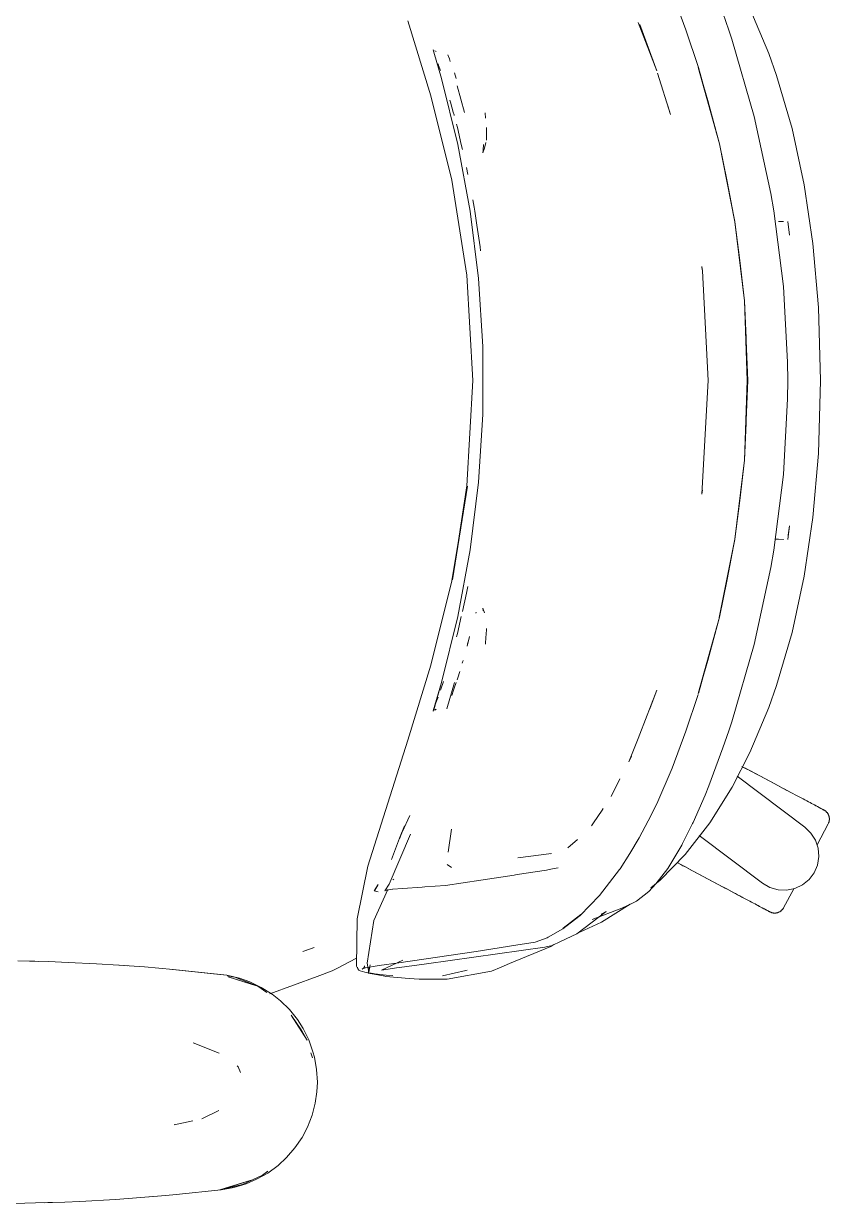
# Model space of a CAD drawing. Header units: millimetres. Extents: x 79795 to 317870, y -36033 to 97293.
# Drawn here: x 173887.4 to 174208.9, y 10111.3 to 10582.1 of the extents above; entities that cross this region are included whole.
import ezdxf

# ---------------------------------------------------------------- set-up
doc = ezdxf.new("R2010")
doc.units = ezdxf.units.MM
doc.header["$MEASUREMENT"] = 0
doc.layers.add('G-IMPT', color=8, linetype='CONTINUOUS', lineweight=9)
doc.layers.add('I-FURN', color=8, linetype='CONTINUOUS', lineweight=9)

msp = doc.modelspace()

# ---------------------------------------------------------------- linework, layer by layer
at = {"layer": 'G-IMPT'}
for p, q in [((174146.14, 10594.4), (174151.6, 10579.52)), ((174184.7, 10570.12), (174177.18, 10588.09)), ((174040.71, 10583.21), (174049.89, 10553.23)), ((174166.31, 10586.41), (174168.71, 10579.47)), ((174133.3, 10580.71), (174132.64, 10582.44)), ((174140.01, 10563.26), (174133.19, 10581.67)), ((174140.01, 10563.26), (174133.3, 10580.71)), ((174156.61, 10564.6), (174151.6, 10579.52)), ((174169.91, 10575.87), (174168.71, 10579.47)), ((174178.85, 10545.04), (174169.91, 10575.87)), ((174050.94, 10571.64), (174050.85, 10571.4)), ((174050.85, 10571.4), (174050.91, 10571.18)), ((174050.91, 10571.18), (174050.98, 10570.88)), ((174050.98, 10570.88), (174051.05, 10570.61)), ((174054.12, 10560.18), (174051.05, 10570.61)), ((174051.94, 10570.86), (174051.33, 10571.25)), ((174051.94, 10570.86), (174051.73, 10571.01)), ((174057.25, 10567.93), (174056.64, 10569.59)), ((174187.77, 10561.38), (174184.7, 10570.12)), ((174052.96, 10565.38), (174052.72, 10566.04)), ((174052.96, 10565.38), (174053.71, 10563.28)), ((174057.25, 10567.93), (174057.62, 10566.92)), ((174160.34, 10551.35), (174156.57, 10564.51)), ((174164.99, 10534.1), (174156.57, 10564.51)), ((174164.99, 10534.1), (174156.61, 10564.6)), ((174060.67, 10533.86), (174054.12, 10560.18)), ((174059.96, 10560.17), (174059.24, 10562.39)), ((174145.54, 10545.79), (174140.29, 10562.28)), ((174187.77, 10561.38), (174193.95, 10540.14)), ((174060.36, 10557.27), (174063.34, 10546.62)), ((174058.21, 10519.55), (174049.89, 10553.23)), ((174057.7, 10550.75), (174057.5, 10551.44)), ((174058.82, 10546.76), (174057.7, 10550.75)), ((174160.34, 10551.35), (174164.99, 10534.1)), ((174058.82, 10546.76), (174059.14, 10545.62)), ((174059.14, 10545.62), (174059.18, 10545.44)), ((174071.7, 10544.36), (174071.48, 10546.46)), ((174145.54, 10545.79), (174144.47, 10549.22)), ((174060.44, 10540.6), (174060.1, 10541.9)), ((174060.44, 10540.6), (174061.99, 10533.85)), ((174072.1, 10535.51), (174072.01, 10540.57)), ((174072.01, 10540.57), (174072.09, 10538.3)), ((174178.85, 10545.04), (174185.52, 10514.25)), ((174072.1, 10535.51), (174072.09, 10538.3)), ((174193.95, 10540.14), (174198.76, 10517.78)), ((174060.67, 10533.86), (174065.6, 10507.2)), ((174062.45, 10531.87), (174061.99, 10533.85)), ((174070.56, 10530.46), (174071.24, 10532.41)), ((174070.77, 10531.51), (174070.56, 10530.46)), ((174070.77, 10531.51), (174070.81, 10533.81)), ((174070.82, 10533.67), (174070.81, 10533.81)), ((174071.24, 10532.41), (174071.85, 10534.56)), ((174164.99, 10534.1), (174171.17, 10502.98)), ((174164.99, 10534.1), (174168.07, 10519.08)), ((174164.99, 10534.1), (174171.16, 10503.05)), ((174064.65, 10521.83), (174064.11, 10524.64)), ((174058.21, 10519.55), (174064.2, 10481.63)), ((174171.17, 10502.98), (174168.07, 10519.08)), ((174198.76, 10517.78), (174202.25, 10494.36)), ((174186.7, 10507.33), (174185.52, 10514.25)), ((174066.57, 10511.72), (174067.13, 10508.82)), ((174067.37, 10507.19), (174067.13, 10508.82)), ((174065.6, 10507.2), (174068.9, 10480.28)), ((174068.22, 10501.57), (174067.37, 10507.19)), ((174174.99, 10471.46), (174171.16, 10503.05)), ((174174.95, 10471.42), (174171.17, 10502.98)), ((174171.17, 10502.98), (174173.11, 10487.5)), ((174190.52, 10477.16), (174186.7, 10507.33)), ((174188.5, 10503.02), (174190.59, 10503.09)), ((174190.59, 10503.09), (174190.48, 10503.09)), ((174192.35, 10503.06), (174193, 10497.65)), ((174068.22, 10501.57), (174069.52, 10493.04)), ((174202.25, 10494.36), (174204.51, 10468.79)), ((174069.52, 10493.04), (174069.7, 10491.38)), ((174157.95, 10484.92), (174157.99, 10484.68)), ((174158.23, 10483.37), (174157.96, 10485.15)), ((174158.23, 10483.37), (174157.99, 10484.68)), ((174174.95, 10471.42), (174173.11, 10487.5)), ((174064.2, 10481.63), (174066.56, 10439.65)), ((174070.55, 10453.21), (174068.9, 10480.28)), ((174160.55, 10439.65), (174158.23, 10483.37)), ((174160.5, 10439.65), (174158.23, 10483.37)), ((174192.13, 10446.96), (174190.52, 10477.16)), ((174175.63, 10456.53), (174174.95, 10471.42)), ((174174.95, 10471.42), (174176.09, 10439.65)), ((174174.99, 10471.46), (174176.32, 10439.65)), ((174204.51, 10468.79), (174205.36, 10439.65)), ((174175.63, 10456.53), (174176.09, 10439.65)), ((174070.55, 10453.21), (174070.55, 10426.09)), ((174192.13, 10446.96), (174192.23, 10439.65)), ((174064.2, 10397.66), (174066.56, 10439.65)), ((174160.5, 10439.65), (174158, 10394.31)), ((174174.95, 10407.87), (174176.09, 10439.65)), ((174176.32, 10439.65), (174174.99, 10407.83)), ((174175.63, 10422.76), (174176.09, 10439.65)), ((174192.13, 10432.33), (174192.23, 10439.65)), ((174205.36, 10439.65), (174204.51, 10410.5)), ((174192.13, 10432.33), (174190.52, 10402.13)), ((174070.55, 10426.09), (174068.9, 10399.01)), ((174174.95, 10407.87), (174175.63, 10422.76)), ((174204.51, 10410.5), (174202.25, 10384.93)), ((174174.99, 10407.83), (174171.16, 10376.24)), ((174174.95, 10407.87), (174171.17, 10376.32)), ((174173.11, 10391.79), (174174.95, 10407.87)), ((174190.52, 10402.13), (174186.7, 10371.96)), ((174058.21, 10359.74), (174064.46, 10397.48)), ((174064.2, 10397.66), (174058.47, 10360.12)), ((174064.46, 10397.48), (174058.47, 10360.12)), ((174065.6, 10372.1), (174068.9, 10399.01)), ((174157.95, 10394.37), (174157.99, 10394.61)), ((174158.23, 10395.92), (174157.99, 10394.61)), ((174158, 10394.31), (174158.23, 10395.92)), ((174173.11, 10391.79), (174171.17, 10376.32)), ((174192.35, 10376.23), (174193, 10381.65)), ((174192.43, 10377.88), (174193, 10381.65)), ((174202.25, 10384.93), (174198.76, 10361.51)), ((174171.17, 10376.32), (174164.95, 10345.07)), ((174164.95, 10345.07), (174171.16, 10376.24)), ((174171.17, 10376.32), (174168.07, 10360.21)), ((174187.25, 10376.32), (174188.5, 10376.27)), ((174190.59, 10376.2), (174188.5, 10376.27)), ((174190.59, 10376.2), (174190.48, 10376.2)), ((174060.67, 10345.43), (174065.6, 10372.1)), ((174186.7, 10371.96), (174185.52, 10365.04)), ((174185.52, 10365.04), (174178.85, 10334.25)), ((174049.89, 10326.06), (174058.21, 10359.74)), ((174064.62, 10357.47), (174064.15, 10354.84)), ((174164.99, 10345.19), (174168.07, 10360.21)), ((174193.95, 10339.15), (174198.76, 10361.51)), ((174064.15, 10354.84), (174062.44, 10347.42)), ((174070.56, 10348.83), (174071.24, 10346.88)), ((174070.56, 10348.83), (174070.77, 10347.79)), ((174060.67, 10345.43), (174054.12, 10319.11)), ((174061.99, 10345.44), (174060.44, 10338.69)), ((174067.89, 10347.23), (174067.75, 10346.82)), ((174164.99, 10345.19), (174156.57, 10314.78)), ((174164.99, 10345.19), (174156.61, 10314.69)), ((174160.34, 10327.94), (174164.99, 10345.19)), ((174060.44, 10338.69), (174060.1, 10337.41)), ((174071.99, 10338.67), (174071.71, 10334.96)), ((174071.99, 10338.67), (174072.09, 10340.04)), ((174072.09, 10340.74), (174072.09, 10340.04)), ((174187.77, 10317.91), (174193.95, 10339.15)), ((174064.29, 10333.61), (174065.29, 10337.47)), ((174064.29, 10333.61), (174064.68, 10335.14)), ((174071.71, 10334.96), (174071.68, 10334.48)), ((174169.91, 10303.42), (174178.85, 10334.25)), ((174049.89, 10326.06), (174040.71, 10296.09)), ((174062.38, 10326.82), (174062.71, 10327.94)), ((174160.34, 10327.94), (174156.57, 10314.78)), ((174054.75, 10319.11), (174054.9, 10319.57)), ((174060.36, 10320.25), (174060.6, 10321.03)), ((174060.6, 10321.03), (174061.39, 10323.53)), ((174054.12, 10319.11), (174050.85, 10307.89)), ((174054.12, 10319.11), (174051.01, 10308.29)), ((174054.12, 10319.11), (174051.06, 10308.58)), ((174053.73, 10316.08), (174054.02, 10316.89)), ((174054.75, 10319.11), (174054.02, 10316.89)), ((174059.32, 10319.12), (174056.28, 10308.69)), ((174058.19, 10313.93), (174058.95, 10316.09)), ((174059.21, 10316.81), (174058.95, 10316.09)), ((174059.21, 10316.81), (174059.98, 10319.12)), ((174140.01, 10316.03), (174133.3, 10298.58)), ((174140.01, 10316.03), (174137.29, 10308.6)), ((174184.7, 10309.17), (174187.77, 10317.91)), ((174052.4, 10312.36), (174052, 10311.29)), ((174052.74, 10313.33), (174052.4, 10312.36)), ((174151.6, 10299.77), (174156.49, 10314.34)), ((174050.85, 10307.89), (174050.99, 10307.65)), ((174051.06, 10308.58), (174051.01, 10308.29)), ((174051.94, 10308.43), (174051.33, 10308.04)), ((174051.94, 10308.43), (174051.73, 10308.28)), ((174184.7, 10309.17), (174177.18, 10291.2)), ((174169.91, 10303.42), (174168.71, 10299.82)), ((174040.71, 10296.09), (174024.72, 10245.84)), ((174132.64, 10296.85), (174128.91, 10287.53)), ((174133.3, 10298.58), (174132.64, 10296.85)), ((174151.6, 10299.77), (174146.14, 10284.89)), ((174166.37, 10293), (174168.71, 10299.82)), ((174166.37, 10293), (174160.77, 10277.92)), ((174177.18, 10291.2), (174170.09, 10277.42)), ((174128.91, 10287.53), (174129.91, 10289.77)), ((174146.14, 10284.89), (174139.97, 10270.67)), ((174121.74, 10273.69), (174125.28, 10280.66)), ((174159.29, 10274.24), (174160.77, 10277.92)), ((174170.09, 10277.42), (174161.12, 10263.13)), ((174154.52, 10263.28), (174159.29, 10274.24)), ((174114.71, 10263.08), (174118.21, 10268.22)), ((174118.21, 10268.22), (174118.6, 10268.8)), ((174136.58, 10263.94), (174139.97, 10270.67)), ((174038.42, 10259.41), (174041.47, 10266.12)), ((174114.71, 10263.08), (174113.96, 10261.98)), ((174136.58, 10263.94), (174133.01, 10257.15)), ((174150.3, 10254.83), (174154.3, 10262.84)), ((174161.12, 10263.13), (174151.31, 10250.53)), ((174154.52, 10263.28), (174154.3, 10262.84)), ((174033.26, 10238.69), (174041.7, 10258.67)), ((174037.39, 10256.82), (174039.42, 10261.94)), ((174039.42, 10261.93), (174037.39, 10256.82)), ((174037.4, 10257.03), (174039.42, 10261.93)), ((174056.75, 10251.5), (174058.15, 10260.66)), ((174037.4, 10257.03), (174034.15, 10248.56)), ((174108.44, 10256.45), (174104.53, 10253.11)), ((174129.24, 10250.92), (174133.01, 10257.15)), ((174149.99, 10254.23), (174145.26, 10246.23)), ((174150.3, 10254.83), (174149.99, 10254.23)), ((174056.75, 10251.5), (174056.8, 10251.85)), ((174084.59, 10249.17), (174097.94, 10250.95)), ((174097.94, 10250.95), (174097.47, 10250.81)), ((174129.24, 10250.92), (174125.36, 10244.82)), ((174141.35, 10240.23), (174151.31, 10250.53)), ((174020.53, 10224.89), (174024.72, 10245.84)), ((174056.4, 10246.55), (174058.04, 10245.27)), ((174084.29, 10242.49), (174096.01, 10244.3)), ((174096.01, 10244.3), (174096.48, 10244.37)), ((174098.46, 10244.79), (174096.48, 10244.37)), ((174100.63, 10245.25), (174098.46, 10244.79)), ((174117.17, 10234.13), (174125.19, 10244.57)), ((174125.36, 10244.82), (174125.19, 10244.57)), ((174139.68, 10238.81), (174144.4, 10244.94)), ((174144.4, 10244.94), (174145.26, 10246.23)), ((174034.71, 10240.41), (174035.15, 10240.68)), ((174069.81, 10240.2), (174055.74, 10238.17)), ((174069.81, 10240.2), (174083.17, 10242.32)), ((174083.17, 10242.32), (174083.68, 10242.4)), ((174084.29, 10242.49), (174083.68, 10242.4)), ((174141.35, 10240.23), (174137.68, 10237.23)), ((174027.16, 10224.19), (174032.77, 10236.54)), ((174027.3, 10236.02), (174028.89, 10238.48)), ((174027.3, 10236.02), (174027.36, 10236)), ((174028.89, 10238.48), (174027.36, 10236)), ((174027.36, 10236), (174028.85, 10238.47)), ((174028.23, 10235.72), (174027.36, 10236)), ((174028.91, 10235.63), (174028.23, 10235.72)), ((174031.5, 10236.02), (174033.26, 10238.69)), ((174032.22, 10236.31), (174031.5, 10236.02)), ((174032.22, 10236.31), (174032.24, 10236.31)), ((174034.62, 10236.61), (174032.24, 10236.31)), ((174034.62, 10236.61), (174034.7, 10236.61)), ((174038.57, 10236.91), (174034.7, 10236.61)), ((174046.43, 10237.47), (174038.57, 10236.91)), ((174047.42, 10237.54), (174046.43, 10237.47)), ((174055.66, 10238.16), (174047.42, 10237.54)), ((174055.66, 10238.16), (174055.74, 10238.17)), ((174131.92, 10231.93), (174136.79, 10235.79)), ((174136.79, 10235.79), (174139.68, 10238.81)), ((174117.17, 10234.13), (174109.43, 10226.23)), ((174117.98, 10223.5), (174129.43, 10230.62)), ((174128.35, 10230.14), (174126.12, 10229.07)), ((174130.79, 10231.31), (174128.35, 10230.14)), ((174131.92, 10231.93), (174130.79, 10231.31)), ((174102.47, 10220.81), (174109.43, 10226.23)), ((174109.64, 10226.54), (174102.69, 10221.14)), ((174109.64, 10226.54), (174106.07, 10223.73)), ((174119.87, 10227.79), (174108.17, 10218.85)), ((174114.22, 10224.56), (174126.12, 10229.07)), ((174119.87, 10227.79), (174117.84, 10226.63)), ((174020.53, 10224.89), (174020.14, 10205.9)), ((174027.16, 10224.19), (174024.44, 10207.14)), ((174102.47, 10220.81), (174096.63, 10217.52)), ((174102.69, 10221.14), (174106.07, 10223.73)), ((174109.35, 10219.52), (174117.98, 10223.5)), ((174091.42, 10215.56), (174096.21, 10217.31)), ((174096.63, 10217.52), (174096.21, 10217.31)), ((174101.65, 10215.81), (174098.28, 10214.24)), ((174101.65, 10215.81), (174108.17, 10218.85)), ((174003.27, 10213.43), (173998.8, 10211.8)), ((173998.8, 10211.8), (174002.68, 10213.17)), ((174003.27, 10213.43), (174002.68, 10213.17)), ((174037.11, 10207.31), (174067.98, 10211.86)), ((174048.07, 10206.92), (174095.29, 10213.59)), ((174067.98, 10211.86), (174083.75, 10214.26)), ((174097.72, 10213.75), (174081.27, 10206.96)), ((174091.42, 10215.56), (174083.75, 10214.26)), ((174095.29, 10213.59), (174098.28, 10214.24)), ((174098.89, 10214.53), (174097.72, 10213.75)), ((173885.04, 10208.05), (173897.35, 10207.76)), ((173891.82, 10207.92), (173889.74, 10207.91)), ((173893.48, 10207.84), (173891.82, 10207.92)), ((173905.23, 10207.46), (173897.35, 10207.76)), ((173905.23, 10207.46), (173916.54, 10206.92)), ((173925.41, 10206.36), (173916.54, 10206.92)), ((173925.41, 10206.36), (173935.69, 10205.63)), ((173927.45, 10206.23), (173925.55, 10206.32)), ((174020.21, 10209.09), (174012.3, 10204.95)), ((174025.13, 10203.56), (174024.44, 10207.14)), ((174025.62, 10206.43), (174024.89, 10203.15)), ((174025.62, 10206.43), (174025.13, 10203.56)), ((174029.26, 10206.2), (174037.11, 10207.31)), ((174030.23, 10204.29), (174038.63, 10208.28)), ((174048.07, 10206.92), (174037.41, 10205.48)), ((174081.27, 10206.96), (174077.91, 10205.57)), ((173927.45, 10206.23), (173928.87, 10206.09)), ((173947.09, 10204.65), (173935.69, 10205.63)), ((173968.53, 10202.3), (173945.57, 10204.75)), ((173945.57, 10204.75), (173965.71, 10202.63)), ((173968.53, 10202.3), (173947.09, 10204.65)), ((173968.53, 10202.3), (173965.71, 10202.63)), ((173968.53, 10202.3), (173973.49, 10201.14)), ((173968.6, 10202.08), (173971.66, 10201.5)), ((173980.88, 10197.9), (173969.03, 10201.71)), ((173978.17, 10198.8), (173969.03, 10201.71)), ((173985.63, 10194.89), (174004.57, 10201.84)), ((174004.57, 10201.84), (174010.54, 10204.03)), ((174012.3, 10204.95), (174010.54, 10204.03)), ((174020.14, 10205.9), (174020.75, 10204.87)), ((174020.62, 10205.49), (174020.75, 10204.87)), ((174020.62, 10205.49), (174020.73, 10204.94)), ((174020.75, 10204.87), (174020.73, 10204.94)), ((174021.12, 10204.37), (174020.75, 10204.87)), ((174021.66, 10204.05), (174021.12, 10204.37)), ((174021.66, 10204.05), (174023.52, 10203.5)), ((174023.61, 10205.26), (174022.51, 10204.7)), ((174023.01, 10205.09), (174022.51, 10204.7)), ((174022.99, 10205.09), (174029.26, 10206.2)), ((174023.61, 10205.26), (174022.99, 10205.09)), ((174023.01, 10205.09), (174023.33, 10205.63)), ((174023.41, 10206.13), (174023.33, 10205.63)), ((174026.8, 10202.97), (174023.52, 10203.5)), ((174027.21, 10202.71), (174024.89, 10203.15)), ((174026.8, 10202.97), (174027.42, 10202.89)), ((174031.46, 10201.9), (174027.21, 10202.71)), ((174027.42, 10202.89), (174032.1, 10202.37)), ((174030.23, 10204.29), (174031.09, 10204.43)), ((174036.11, 10205.26), (174031.09, 10204.43)), ((174031.93, 10201.85), (174031.46, 10201.9)), ((174031.93, 10201.85), (174041.26, 10201.05)), ((174032.1, 10202.37), (174034.69, 10202.16)), ((174036.11, 10205.26), (174037.41, 10205.48)), ((174054.49, 10202.15), (174063.79, 10204.19)), ((174056.35, 10200.74), (174074.05, 10203.97)), ((174063.79, 10204.19), (174064.37, 10204.34)), ((174074.05, 10203.97), (174077.91, 10205.57)), ((173971.66, 10201.5), (173979.84, 10198.3)), ((173977.62, 10199.69), (173973.49, 10201.14)), ((173982.2, 10197.5), (173977.62, 10199.69)), ((173980.88, 10197.9), (173978.17, 10198.8)), ((173980.88, 10197.9), (173984.46, 10195.47)), ((173982.2, 10197.5), (173986.53, 10194.77)), ((174041.26, 10201.05), (174045.21, 10200.71)), ((174049.38, 10200.71), (174045.21, 10200.71)), ((174056.35, 10200.74), (174049.38, 10200.71)), ((173989.84, 10192.15), (173986.53, 10194.77)), ((173993.44, 10188.6), (173989.84, 10192.15)), ((173993.44, 10188.6), (173996.63, 10184.63)), ((174000.49, 10176.47), (173994.17, 10186.42)), ((173998.33, 10180.15), (173994.17, 10186.42)), ((173998.9, 10181.08), (173996.63, 10184.63)), ((174000.49, 10176.47), (173998.33, 10180.15)), ((174001.14, 10176.57), (173998.9, 10181.08)), ((173955.01, 10175.4), (173965.43, 10171.25)), ((174001.14, 10176.57), (174002.85, 10171.8)), ((174002.05, 10171.36), (174002.67, 10169.33)), ((174003.41, 10169.67), (174002.85, 10171.8)), ((174004.29, 10164.72), (174003.41, 10169.67)), ((173972.96, 10165.73), (173972.66, 10166.18)), ((173973.97, 10163.5), (173972.96, 10165.73)), ((174004.59, 10159.68), (174004.29, 10164.72)), ((174004.59, 10159.68), (174004.42, 10155.83)), ((174003.77, 10151.32), (174004.42, 10155.83)), ((174003.77, 10151.32), (174002.51, 10146.45)), ((173965.34, 10148.3), (173958.56, 10145.03)), ((174000.67, 10141.74), (174002.51, 10146.45)), ((173947.51, 10142.7), (173954.94, 10144.27)), ((173947.68, 10142.73), (173947.51, 10142.7)), ((173998.48, 10137.58), (174000.67, 10141.74)), ((173998.48, 10137.58), (173995.65, 10133.41)), ((173995.65, 10133.41), (173992.33, 10129.57)), ((173988.89, 10126.41), (173984.81, 10123.41)), ((173988.89, 10126.41), (173992.33, 10129.57)), ((173974.68, 10118.77), (173982.74, 10122.51)), ((173980.37, 10120.9), (173984.81, 10123.41)), ((173984.85, 10124.1), (173982.74, 10122.51)), ((173965.71, 10116.73), (173978.17, 10120.56)), ((173965.71, 10116.73), (173969.03, 10117.64)), ((173966.22, 10116.73), (173971.27, 10117.62)), ((173974.68, 10118.77), (173966.28, 10116.86)), ((173978.17, 10120.56), (173969.03, 10117.64)), ((173976.13, 10119.09), (173971.27, 10117.62)), ((173980.37, 10120.9), (173976.13, 10119.09)), ((173924.02, 10112.9), (173909.88, 10112.09)), ((173929.11, 10113.23), (173924.02, 10112.9)), ((173929.11, 10113.23), (173944.17, 10114.48)), ((173937.29, 10113.88), (173938.97, 10114.05)), ((173944.17, 10114.48), (173948.3, 10114.82)), ((173948.3, 10114.82), (173966.22, 10116.73)), ((173883.68, 10111.28), (173892.1, 10111.45)), ((173903.86, 10111.84), (173892.1, 10111.45)), ((173897.04, 10111.59), (173895.54, 10111.57)), ((173898.97, 10111.7), (173897.04, 10111.59)), ((173903.86, 10111.84), (173909.88, 10112.09))]:
    msp.add_line(p, q, dxfattribs=at)
at = {"layer": 'I-FURN'}
for p, q in [((174172.02, 10281.79), (174199.08, 10261.4)), ((174174.91, 10285.14), (174173.95, 10285.65)), ((174174.39, 10285.41), (174175.36, 10284.9)), ((174175.88, 10284.62), (174174.91, 10285.14)), ((174175.36, 10284.9), (174176.34, 10284.38)), ((174176.87, 10284.09), (174175.88, 10284.62)), ((174176.34, 10284.38), (174177.32, 10283.85)), ((174177.86, 10283.57), (174176.87, 10284.09)), ((174177.32, 10283.85), (174178.32, 10283.32)), ((174178.86, 10283.04), (174177.86, 10283.57)), ((174178.32, 10283.32), (174179.32, 10282.79)), ((174179.86, 10282.51), (174178.86, 10283.04)), ((174179.32, 10282.79), (174180.32, 10282.26)), ((174180.86, 10281.97), (174179.86, 10282.51)), ((174180.32, 10282.26), (174181.32, 10281.73)), ((174181.87, 10281.44), (174180.86, 10281.97)), ((174181.32, 10281.73), (174182.33, 10281.19)), ((174182.87, 10280.9), (174181.87, 10281.44)), ((174182.33, 10281.19), (174183.33, 10280.66)), ((174183.87, 10280.37), (174182.87, 10280.9)), ((174183.33, 10280.66), (174184.33, 10280.12)), ((174184.87, 10279.84), (174183.87, 10280.37)), ((174184.33, 10280.12), (174185.33, 10279.59)), ((174185.87, 10279.31), (174184.87, 10279.84)), ((174185.33, 10279.59), (174186.32, 10279.07)), ((174186.85, 10278.78), (174185.87, 10279.31)), ((174186.32, 10279.07), (174187.31, 10278.54)), ((174187.83, 10278.26), (174186.85, 10278.78)), ((174187.31, 10278.54), (174188.28, 10278.03)), ((174188.8, 10277.75), (174187.83, 10278.26)), ((174188.28, 10278.03), (174189.24, 10277.51)), ((174189.76, 10277.24), (174188.8, 10277.75)), ((174189.24, 10277.51), (174190.2, 10277.01)), ((174190.7, 10276.74), (174189.76, 10277.24)), ((174190.2, 10277.01), (174191.13, 10276.51)), ((174191.63, 10276.24), (174190.7, 10276.74)), ((174191.13, 10276.51), (174192.06, 10276.02)), ((174192.55, 10275.76), (174191.63, 10276.24)), ((174192.06, 10276.02), (174192.96, 10275.54)), ((174193.44, 10275.28), (174192.55, 10275.76)), ((174194.32, 10274.81), (174193.44, 10275.28)), ((174195.18, 10274.36), (174194.32, 10274.81)), ((174196.01, 10273.92), (174195.18, 10274.36)), ((174196.82, 10273.48), (174196.01, 10273.92)), ((174197.61, 10273.07), (174196.82, 10273.48)), ((174198.37, 10272.66), (174197.61, 10273.07)), ((174199.11, 10272.27), (174198.37, 10272.66)), ((174199.82, 10271.89), (174199.11, 10272.27)), ((174200.49, 10271.53), (174199.82, 10271.89)), ((174201.14, 10271.19), (174200.49, 10271.53)), ((174201.76, 10270.86), (174201.14, 10271.19)), ((174202.34, 10270.55), (174201.76, 10270.86)), ((174202.03, 10270.72), (174202.6, 10270.41)), ((174202.89, 10270.26), (174202.34, 10270.55)), ((174202.6, 10270.41), (174203.13, 10270.13)), ((174203.41, 10269.98), (174202.89, 10270.26)), ((174203.13, 10270.13), (174203.64, 10269.86)), ((174203.89, 10269.73), (174203.41, 10269.98)), ((174203.64, 10269.86), (174204.1, 10269.61)), ((174204.34, 10269.49), (174203.89, 10269.73)), ((174204.1, 10269.61), (174204.53, 10269.39)), ((174204.75, 10269.27), (174204.34, 10269.49)), ((174204.53, 10269.39), (174204.92, 10269.18)), ((174205.12, 10269.07), (174204.75, 10269.27)), ((174204.92, 10269.18), (174205.28, 10268.99)), ((174205.46, 10268.89), (174205.12, 10269.07)), ((174205.28, 10268.99), (174205.6, 10268.82)), ((174205.75, 10268.74), (174205.46, 10268.89)), ((174205.6, 10268.82), (174205.88, 10268.67)), ((174206.01, 10268.6), (174205.75, 10268.74)), ((174205.88, 10268.67), (174206.12, 10268.54)), ((174206.23, 10268.48), (174206.01, 10268.6)), ((174206.12, 10268.54), (174206.32, 10268.44)), ((174206.41, 10268.39), (174206.23, 10268.48)), ((174206.32, 10268.44), (174206.48, 10268.35)), ((174206.55, 10268.31), (174206.41, 10268.39)), ((174206.48, 10268.35), (174206.6, 10268.28)), ((174206.65, 10268.26), (174206.55, 10268.31)), ((174206.6, 10268.28), (174206.68, 10268.24)), ((174206.71, 10268.23), (174206.65, 10268.26)), ((174206.68, 10268.24), (174206.73, 10268.22)), ((174206.73, 10268.22), (174206.71, 10268.23)), ((174206.73, 10268.22), (174206.87, 10268.14)), ((174206.73, 10268.22), (174206.73, 10268.22)), ((174206.87, 10268.14), (174207.01, 10268.05)), ((174207.01, 10268.05), (174207.14, 10267.96)), ((174207.14, 10267.96), (174207.27, 10267.87)), ((174207.27, 10267.87), (174207.4, 10267.77)), ((174207.4, 10267.77), (174207.52, 10267.66)), ((174207.52, 10267.66), (174207.64, 10267.55)), ((174207.64, 10267.55), (174207.76, 10267.44)), ((174207.76, 10267.44), (174207.86, 10267.32)), ((174207.86, 10267.32), (174207.97, 10267.2)), ((174207.97, 10267.2), (174208.07, 10267.07)), ((174208.07, 10267.07), (174208.16, 10266.94)), ((174208.16, 10266.94), (174208.25, 10266.8)), ((174208.25, 10266.8), (174208.33, 10266.67)), ((174208.33, 10266.67), (174208.41, 10266.53)), ((174208.42, 10262.8), (174208.4, 10262.76)), ((174208.41, 10266.53), (174208.48, 10266.38)), ((174208.49, 10262.95), (174208.42, 10262.8)), ((174208.48, 10266.38), (174208.55, 10266.23)), ((174208.56, 10263.1), (174208.49, 10262.95)), ((174208.55, 10266.23), (174208.61, 10266.08)), ((174208.61, 10263.24), (174208.56, 10263.1)), ((174208.61, 10266.08), (174208.66, 10265.93)), ((174208.67, 10263.4), (174208.61, 10263.24)), ((174208.66, 10265.93), (174208.71, 10265.78)), ((174208.72, 10263.55), (174208.67, 10263.4)), ((174208.71, 10265.78), (174208.75, 10265.62)), ((174208.76, 10263.71), (174208.72, 10263.55)), ((174208.75, 10265.62), (174208.79, 10265.47)), ((174208.79, 10263.86), (174208.76, 10263.71)), ((174208.79, 10265.47), (174208.82, 10265.31)), ((174208.82, 10264.02), (174208.79, 10263.86)), ((174208.82, 10265.31), (174208.84, 10265.15)), ((174208.84, 10264.18), (174208.82, 10264.02)), ((174208.84, 10265.15), (174208.86, 10264.99)), ((174208.86, 10264.34), (174208.84, 10264.18)), ((174208.86, 10264.99), (174208.87, 10264.83)), ((174208.87, 10264.5), (174208.86, 10264.34)), ((174208.87, 10264.83), (174208.87, 10264.67)), ((174208.87, 10264.67), (174208.87, 10264.5)), ((174182.24, 10239.05), (174156.93, 10258.12)), ((174199.08, 10261.4), (174201.51, 10259.06)), ((174201.51, 10259.06), (174203.31, 10256.2)), ((174203.93, 10254.36), (174208.4, 10262.76)), ((174203.31, 10256.2), (174204.38, 10253)), ((174204.64, 10249.64), (174204.1, 10246.31)), ((174204.38, 10253), (174204.64, 10249.64)), ((174148.15, 10247.27), (174149.05, 10246.79)), ((174149.54, 10246.53), (174148.63, 10247.01)), ((174149.05, 10246.79), (174149.96, 10246.3)), ((174150.46, 10246.04), (174149.54, 10246.53)), ((174149.96, 10246.3), (174150.89, 10245.81)), ((174151.4, 10245.54), (174150.46, 10246.04)), ((174150.89, 10245.81), (174151.83, 10245.31)), ((174152.35, 10245.03), (174151.4, 10245.54)), ((174151.83, 10245.31), (174152.79, 10244.8)), ((174153.31, 10244.52), (174152.35, 10245.03)), ((174152.79, 10244.8), (174153.76, 10244.28)), ((174154.29, 10244), (174153.31, 10244.52)), ((174153.76, 10244.28), (174154.74, 10243.76)), ((174155.27, 10243.48), (174154.29, 10244)), ((174204.1, 10246.31), (174202.77, 10243.21)), ((174154.74, 10243.76), (174155.73, 10243.24)), ((174156.26, 10242.95), (174155.27, 10243.48)), ((174155.73, 10243.24), (174156.72, 10242.71)), ((174157.26, 10242.42), (174156.26, 10242.95)), ((174156.72, 10242.71), (174157.72, 10242.18)), ((174158.26, 10241.89), (174157.26, 10242.42)), ((174157.72, 10242.18), (174158.72, 10241.64)), ((174159.27, 10241.36), (174158.26, 10241.89)), ((174158.72, 10241.64), (174159.73, 10241.11)), ((174160.27, 10240.82), (174159.27, 10241.36)), ((174159.73, 10241.11), (174160.73, 10240.58)), ((174161.28, 10240.29), (174160.27, 10240.82)), ((174160.73, 10240.58), (174161.74, 10240.04)), ((174162.28, 10239.75), (174161.28, 10240.29)), ((174161.74, 10240.04), (174162.74, 10239.51)), ((174163.28, 10239.22), (174162.28, 10239.75)), ((174162.74, 10239.51), (174163.74, 10238.98)), ((174200.74, 10240.51), (174198.13, 10238.38)), ((174202.77, 10243.21), (174200.74, 10240.51)), ((174164.27, 10238.69), (174163.28, 10239.22)), ((174163.74, 10238.98), (174164.73, 10238.45)), ((174165.26, 10238.17), (174164.27, 10238.69)), ((174164.73, 10238.45), (174165.71, 10237.93)), ((174166.24, 10237.65), (174165.26, 10238.17)), ((174165.71, 10237.93), (174166.68, 10237.41)), ((174167.21, 10237.13), (174166.24, 10237.65)), ((174166.68, 10237.41), (174167.65, 10236.9)), ((174168.16, 10236.62), (174167.21, 10237.13)), ((174167.65, 10236.9), (174168.6, 10236.39)), ((174169.11, 10236.12), (174168.16, 10236.62)), ((174168.6, 10236.39), (174169.54, 10235.89)), ((174170.04, 10235.63), (174169.11, 10236.12)), ((174169.54, 10235.89), (174170.46, 10235.4)), ((174170.95, 10235.14), (174170.04, 10235.63)), ((174170.46, 10235.4), (174171.37, 10234.92)), ((174171.85, 10234.67), (174170.95, 10235.14)), ((174171.37, 10234.92), (174172.25, 10234.45)), ((174172.72, 10234.2), (174171.85, 10234.67)), ((174185.16, 10237.35), (174182.24, 10239.05)), ((174188.4, 10236.41), (174185.16, 10237.35)), ((174191.77, 10236.27), (174188.4, 10236.41)), ((174190.59, 10229.27), (174194.62, 10236.85)), ((174195.08, 10236.94), (174191.77, 10236.27)), ((174198.13, 10238.38), (174195.08, 10236.94)), ((174172.25, 10234.45), (174173.12, 10233.99)), ((174173.58, 10233.74), (174172.72, 10234.2)), ((174173.12, 10233.99), (174173.97, 10233.54)), ((174174.42, 10233.3), (174173.58, 10233.74)), ((174173.97, 10233.54), (174174.79, 10233.1)), ((174174.79, 10233.1), (174175.59, 10232.67)), ((174175.59, 10232.67), (174176.37, 10232.26)), ((174176.37, 10232.26), (174177.12, 10231.86)), ((174177.12, 10231.86), (174177.84, 10231.48)), ((174177.84, 10231.48), (174178.54, 10231.11)), ((174178.54, 10231.11), (174179.2, 10230.76)), ((174179.2, 10230.76), (174179.83, 10230.42)), ((174179.83, 10230.42), (174180.43, 10230.1)), ((174180.75, 10229.93), (174180.16, 10230.24)), ((174180.43, 10230.1), (174181, 10229.8)), ((174181.3, 10229.64), (174180.75, 10229.93)), ((174181, 10229.8), (174181.54, 10229.51)), ((174181.81, 10229.37), (174181.3, 10229.64)), ((174181.54, 10229.51), (174182.04, 10229.25)), ((174182.3, 10229.11), (174181.81, 10229.37)), ((174182.04, 10229.25), (174182.51, 10229)), ((174182.74, 10228.87), (174182.3, 10229.11)), ((174182.51, 10229), (174182.94, 10228.77)), ((174183.15, 10228.65), (174182.74, 10228.87)), ((174182.94, 10228.77), (174183.33, 10228.56)), ((174183.53, 10228.46), (174183.15, 10228.65)), ((174183.33, 10228.56), (174183.68, 10228.37)), ((174183.86, 10228.28), (174183.53, 10228.46)), ((174183.68, 10228.37), (174184, 10228.2)), ((174184.16, 10228.12), (174183.86, 10228.28)), ((174184, 10228.2), (174184.28, 10228.05)), ((174184.42, 10227.98), (174184.16, 10228.12)), ((174184.28, 10228.05), (174184.52, 10227.93)), ((174184.64, 10227.87), (174184.42, 10227.98)), ((174184.52, 10227.93), (174184.72, 10227.82)), ((174184.82, 10227.77), (174184.64, 10227.87)), ((174184.72, 10227.82), (174184.88, 10227.73)), ((174184.96, 10227.7), (174184.82, 10227.77)), ((174184.88, 10227.73), (174185.01, 10227.67)), ((174185.06, 10227.64), (174184.96, 10227.7)), ((174185.01, 10227.67), (174185.09, 10227.63)), ((174185.12, 10227.61), (174185.06, 10227.64)), ((174185.09, 10227.63), (174185.13, 10227.6)), ((174185.14, 10227.6), (174185.12, 10227.61)), ((174185.13, 10227.6), (174185.14, 10227.6)), ((174185.17, 10227.58), (174185.14, 10227.6)), ((174185.32, 10227.51), (174185.17, 10227.58)), ((174185.47, 10227.44), (174185.32, 10227.51)), ((174185.62, 10227.38), (174185.47, 10227.44)), ((174185.77, 10227.33), (174185.62, 10227.38)), ((174185.92, 10227.28), (174185.77, 10227.33)), ((174186.08, 10227.24), (174185.92, 10227.28)), ((174186.24, 10227.21), (174186.08, 10227.24)), ((174186.39, 10227.18), (174186.24, 10227.21)), ((174186.55, 10227.16), (174186.39, 10227.18)), ((174186.71, 10227.14), (174186.55, 10227.16)), ((174186.88, 10227.13), (174186.71, 10227.14)), ((174187.04, 10227.13), (174186.88, 10227.13)), ((174187.2, 10227.13), (174187.04, 10227.13)), ((174187.36, 10227.14), (174187.2, 10227.13)), ((174187.52, 10227.16), (174187.36, 10227.14)), ((174187.68, 10227.18), (174187.52, 10227.16)), ((174187.84, 10227.21), (174187.68, 10227.18)), ((174187.99, 10227.25), (174187.84, 10227.21)), ((174188.15, 10227.29), (174187.99, 10227.25)), ((174188.3, 10227.34), (174188.15, 10227.29)), ((174188.46, 10227.39), (174188.3, 10227.34)), ((174188.61, 10227.45), (174188.46, 10227.39)), ((174188.75, 10227.52), (174188.61, 10227.45)), ((174188.9, 10227.59), (174188.75, 10227.52)), ((174189.04, 10227.66), (174188.9, 10227.59)), ((174189.18, 10227.75), (174189.04, 10227.66)), ((174189.31, 10227.84), (174189.18, 10227.75)), ((174189.44, 10227.93), (174189.31, 10227.84)), ((174189.57, 10228.03), (174189.44, 10227.93)), ((174189.69, 10228.13), (174189.57, 10228.03)), ((174189.81, 10228.24), (174189.69, 10228.13)), ((174189.93, 10228.36), (174189.81, 10228.24)), ((174190.04, 10228.47), (174189.93, 10228.36)), ((174190.14, 10228.6), (174190.04, 10228.47)), ((174190.24, 10228.72), (174190.14, 10228.6)), ((174190.33, 10228.85), (174190.24, 10228.72)), ((174190.42, 10228.99), (174190.33, 10228.85)), ((174190.51, 10229.13), (174190.42, 10228.99)), ((174190.59, 10229.27), (174190.51, 10229.13))]:
    msp.add_line(p, q, dxfattribs=at)

doc.saveas('drawing.dxf')
